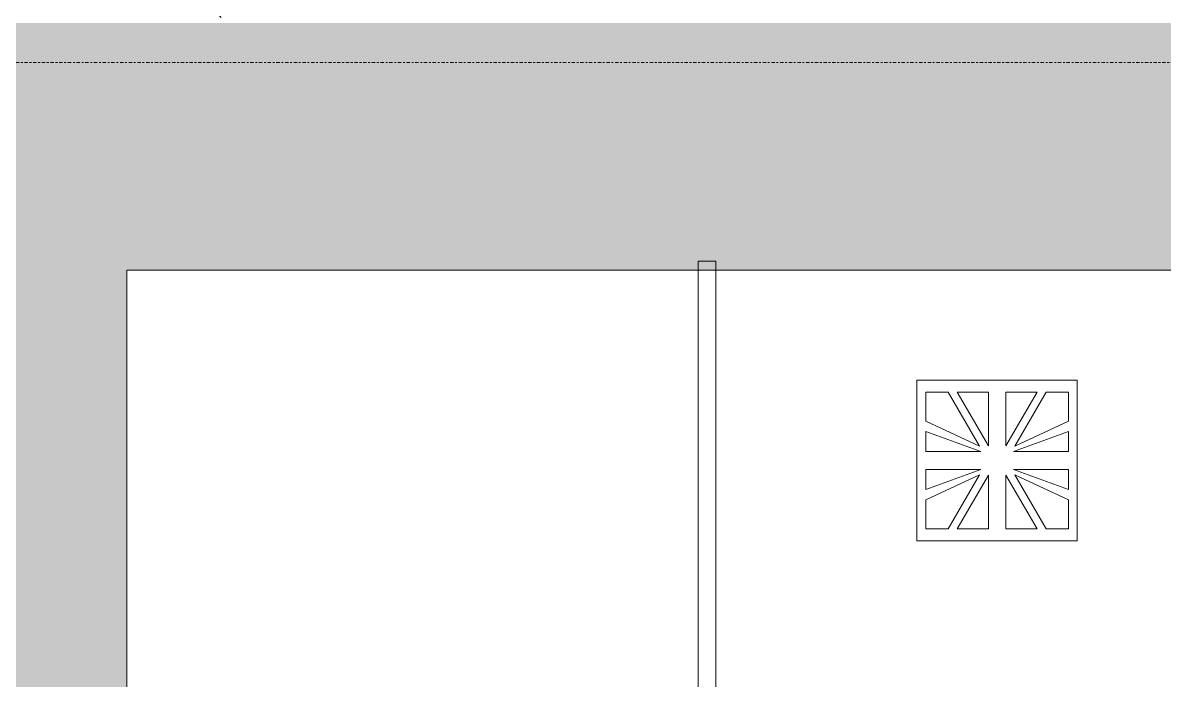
# Model space of a CAD drawing. Header units: inches. Extents: x 899 to 4491, y -721 to 1008.
# Drawn here: x 2181.2 to 2245.3, y 444 to 480.9 of the extents above; entities that cross this region are included whole.
import ezdxf

# ---------------------------------------------------------------- set-up
doc = ezdxf.new("R2010")
doc.units = ezdxf.units.IN
doc.header["$MEASUREMENT"] = 0
doc.linetypes.add('Dash Dot 3_16_', pattern=[0.3125, 0.1875, -0.0625, 0, -0.0625])
for name, color, linetype, lineweight in [('A-ANNO-SYMB', 150, 'Continuous', 9), ('A-FLOR', 192, 'Continuous', 13), ('A-WALL', 113, 'Continuous', 13), ('A-WALL-PATT', 111, 'Continuous', 13), ('I-WALL', 2, 'Continuous', 13), ('P-SANR-FIXT', 6, 'Continuous', 13)]:
    doc.layers.add(name, color=color, linetype=linetype, lineweight=lineweight)

# ---------------------------------------------------------------- blocks, each defined once
blk = doc.blocks.new('Floor Drain 9L x 9W - Floor Drain 9L x 9W-V7-FIRST FLOOR CONSTRUCTION')
at = {"layer": 'P-SANR-FIXT', "lineweight": 9}
for p, q in [((4.5, 4.5), (-4.5, 4.5)), ((-4.5, 4.5), (-4.5, -4.5)), ((4.5, -4.5), (4.5, 4.5)), ((-4, 2.21), (-4, 3.828)), ((-4, 3.828), (-2.75, 3.828)), ((-2.75, 3.828), (-0.986, 0.805)), ((-0.495, 0.828), (-2.245, 3.828)), ((-2.245, 3.828), (-0.495, 3.828)), ((-0.495, 3.828), (-0.495, 0.828)), ((0.495, 3.828), (2.245, 3.828)), ((2.245, 3.828), (0.495, 0.828)), ((0.495, 0.828), (0.495, 3.828)), ((0.986, 0.805), (2.75, 3.828)), ((2.75, 3.828), (4, 3.828)), ((4, 3.828), (4, 2.21)), ((-0.986, 0.805), (-4, 2.21)), ((4, 2.21), (0.986, 0.805)), ((-4, 1.629), (-0.909, 0.504)), ((-4, 0.504), (-4, 1.629)), ((0.909, 0.504), (4, 1.629)), ((4, 1.629), (4, 0.504)), ((-0.909, 0.504), (-4, 0.504)), ((4, 0.504), (0.909, 0.504)), ((-4, -1.629), (-4, -0.504)), ((-4, -0.504), (-0.909, -0.504)), ((-0.909, -0.504), (-4, -1.629)), ((4, -1.629), (0.909, -0.504)), ((0.909, -0.504), (4, -0.504)), ((4, -0.504), (4, -1.629)), ((-4, -2.21), (-0.986, -0.805)), ((-0.986, -0.805), (-2.75, -3.828)), ((-2.245, -3.828), (-0.495, -0.828)), ((-0.495, -0.828), (-0.495, -3.828)), ((0.495, -3.828), (0.495, -0.828)), ((0.495, -0.828), (2.245, -3.828)), ((2.75, -3.828), (0.986, -0.805)), ((0.986, -0.805), (4, -2.21)), ((-4, -3.828), (-4, -2.21)), ((4, -2.21), (4, -3.828)), ((-2.75, -3.828), (-4, -3.828)), ((-0.495, -3.828), (-2.245, -3.828)), ((2.245, -3.828), (0.495, -3.828)), ((4, -3.828), (2.75, -3.828)), ((-4.5, -4.5), (4.5, -4.5))]:
    blk.add_line(p, q, dxfattribs=at)

msp = doc.modelspace()

# ---------------------------------------------------------------- hatches: boundary and pattern name
at = {"layer": 'A-FLOR'}
h = msp.add_hatch(dxfattribs=at)
h.set_pattern_fill('FP_11', color=256, style=0, pattern_type=2)
h.set_pattern_definition([(50, (3208.535, 0), (27.5427, -2.4099), [2.88, -31.68]), (355, (3208.535, 0), (-5.32784, 28.88427), [2.304, -25.344]), (100.451, (3210.83, -0.2), (22.2153, 26.47393), [2.448, -26.924]), (46.184, (3208.535, 7.68), (40.9819, -6.3564), [4.32, -47.52]), (96.636, (3211.95, 7.15), (35.8907, 37.4062), [3.671, -40.386]), (351.184, (3208.535, 7.68), (35.891, 37.4062), [3.456, -38.016]), (21, (3212.375, 5.76), (22.92104, -15.46073), [2.88, -31.68]), (326, (3212.375, 5.76), (9.3435, 27.84574), [2.304, -25.344]), (71.451, (3214.285, 4.472), (32.26477, 12.3844), [2.448, -26.924]), (37.5, (3208.535, 0), (0.466855, 12.78271), [1.267, -23.77, 1.267, -24.461, -25.44]), (37.5, (3208.535, 0), (0.466855, 12.78271), [-50.765, 1.267, -24.173]), (7.5, (3208.535, 0), (10.10159, 15.14509), [1.267, -13.402, 1.267, -23.194, -9.696]), (7.5, (3208.535, 0), (10.10159, 15.14509), [-39.13, 1.267, -8.429]), (327.5, (3199.972, 0), (20.49916, -0.86578), [1.267, -8.333, 1.267, -28.685, -39.744]), (327.5, (3199.972, 0), (20.49916, -0.86578), [-39.552, 1.267, -38.477]), (317.5, (3196.132, 0), (22.39478, 3.8443), [1.267, -11.213, 1.267, -18.624, -28.224]), (317.5, (3196.132, 0), (22.39478, 3.8443), [-32.371, 1.267, -26.957])])
h.paths.add_polyline_path([(2174.963, 480.911), (2305.105, 480.911), (2305.105, 481.661), (2306.605, 481.661), (2306.605, 480.911), (2307.48, 480.911), (2306.73, 481.661), (2332.186, 507.117), (2333.158, 506.145), (2307.924, 480.911), (2342.855, 480.911), (2342.855, 481.661), (2344.355, 481.661), (2344.355, 480.911), (2376.145, 480.911), (2376.145, 482.391), (2364.145, 482.417), (2364.145, 483.891), (2376.145, 483.891), (2376.145, 569.792), (2234.463, 569.817), (2234.488, 574.792), (2235.213, 574.792), (2235.213, 631.792), (2174.963, 631.792), (2174.963, 483.469)], flags=0)
h.paths.add_polyline_path([(2173.213, 480.911), (2173.463, 480.911), (2173.488, 633.292), (2235.213, 633.292), (2235.213, 633.542), (2173.213, 633.542), (2173.213, 484.211)], flags=0)
h.paths.add_polyline_path([(2275.685, 571.292), (2376.145, 571.292), (2376.145, 571.542), (2235.963, 571.542), (2235.963, 571.292), (2264.258, 571.292)], flags=0)
at = {"layer": 'A-WALL-PATT'}
h = msp.add_hatch(color=250, dxfattribs=at)
h.paths.add_polyline_path([(2179.377, -146.344), (2187.088, -146.344), (2187.088, 124.027), (2173.213, 124.027), (2173.213, -146.344)], flags=0)
h.paths.add_polyline_path([(2174.213, 196.027), (2187.088, 196.027), (2187.088, 218.358), (2184.787, 218.358), (2184.787, 218.482), (2185.912, 218.483), (2185.912, 219.73), (2186.037, 219.73), (2186.037, 271.737), (2185.912, 271.737), (2185.912, 274.358), (2187.088, 274.358), (2187.088, 340.533), (2183.15, 340.533), (2183.15, 342.533), (2185.15, 342.533), (2185.15, 356.473), (2184.65, 356.473), (2184.65, 350.533), (2183.15, 350.533), (2183.15, 390.473), (2184.65, 390.473), (2184.65, 384.533), (2185.15, 384.533), (2185.15, 398.473), (2183.15, 398.473), (2183.15, 400.473), (2187.088, 400.473), (2187.088, 480.911), (2173.213, 480.911), (2173.213, 196.027)], flags=0)
h.paths.add_polyline_path([(2187.037, 218.483), (2187.037, 218.858), (2186.037, 218.858), (2186.037, 218.483)], flags=0)
h.paths.add_polyline_path([(2187.088, 219.73), (2187.088, 272.983), (2186.037, 272.983), (2186.037, 272.608), (2187.037, 272.608), (2187.037, 219.73)], flags=0)
h.paths.add_polyline_path([(2185.15, 358.473), (2185.15, 382.533), (2184.65, 382.533), (2184.65, 358.473)], flags=0)
at = {"layer": 'A-WALL-PATT', "lineweight": 9}
h = msp.add_hatch(color=7, dxfattribs=at)
h.paths.add_polyline_path([(2424.235, 467.036), (2472.169, 467.036), (2472.169, 480.911), (2343.98, 480.911), (2343.98, 467.036), (2401.381, 467.036)], flags=0)
h.paths.add_polyline_path([(2305.105, 467.036), (2305.48, 467.036), (2305.48, 480.911), (2187.088, 480.911), (2187.088, 467.036), (2294.667, 467.036)], flags=0)

# ---------------------------------------------------------------- linework, layer by layer
at = {"layer": 'A-ANNO-SYMB', "linetype": 'Dash Dot 3_16_'}
msp.add_line((2134.053, 478.683), (2562.112, 478.683), dxfattribs=at)
at = {"layer": 'A-WALL'}
for p, q in [((2219.156, 467.536), (2219.156, 467.036)), ((2220.156, 467.536), (2220.156, 467.036))]:
    msp.add_line(p, q, dxfattribs=at)
at = {"layer": 'A-WALL', "color": 8, "lineweight": 20}
for p, q in [((2187.088, 409.739), (2187.088, 467.036)), ((2187.088, 467.036), (2284.792, 467.036))]:
    msp.add_line(p, q, dxfattribs=at)
at = {"layer": 'I-WALL', "lineweight": 9}
msp.add_line((2219.156, 467.536), (2220.156, 467.536), dxfattribs=at)
at = {"layer": 'I-WALL'}
for p, q in [((2219.156, 467.036), (2219.156, 410.411)), ((2220.156, 410.366), (2220.156, 467.036))]:
    msp.add_line(p, q, dxfattribs=at)

# ---------------------------------------------------------------- block references
at = {"layer": 'P-SANR-FIXT', "lineweight": 9}
msp.add_blockref('Floor Drain 9L x 9W - Floor Drain 9L x 9W-V7-FIRST FLOOR CONSTRUCTION', (2235.94, 456.358), dxfattribs=at)

doc.saveas('drawing.dxf')
